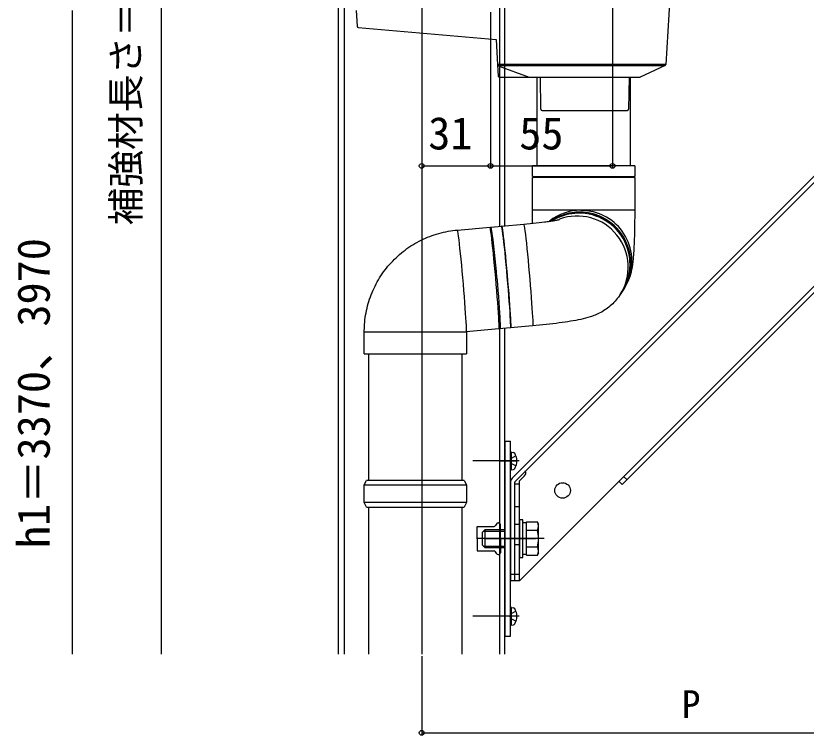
# Model space of a CAD drawing. Units: millimetres, scale not verified. Extents: x -875 to 875, y -1304 to 1297.
# Drawn here: x -487.9 to -131.7, y -65.8 to 258.4 of the extents above; entities that cross this region are included whole.
import ezdxf
from ezdxf.enums import TextEntityAlignment as Align

# ---------------------------------------------------------------- set-up
doc = ezdxf.new("R2010")
doc.units = ezdxf.units.MM
doc.header["$LTSCALE"] = 8
for name, color, linetype in [('0-4_YKK_12', 2, 'Continuous'), ('0-5_YKK_13', 4, 'Continuous'), ('0-7_YKK_D', 6, 'Continuous')]:
    doc.layers.add(name, color=color, linetype=linetype)
doc.styles.add('ＭＳ ゴシック', font='')
doc.styles.get('ＭＳ ゴシック').set_extended_font_data('MS Gothic')

msp = doc.modelspace()

# ---------------------------------------------------------------- linework, layer by layer
at = {"layer": '0-4_YKK_12'}
for p, q in [((-305, 852.797), (-305, -29.2)), ((-270, 269), (-270, 163.551)), ((-340, 265.724), (-340, -29.2)), ((-267.5, 152.187), (-267.5, 152.187)), ((-267.5, -29.2), (-267.5, 117.594)), ((-270, 117.375), (-270, -29.2))]:
    msp.add_line(p, q, dxfattribs=at)
for points in [[(-342.5, -29.2), (-342.5, 840.8), (-267.5, 840.8)], [(-267.5, 163.77), (-267.5, 230.8), (-267.5, 298.294)]]:
    msp.add_lwpolyline(points, dxfattribs=at)
at = {"layer": '0-5_YKK_13'}
for p, q in [((-189.5, 325.8), (-194.964, 236.468)), ((-334.5, 260.8), (-334.066, 253.702)), ((-264.268, 50.03), (-56.23, 258.068)), ((-262.854, 48.615), (-54.815, 256.654)), ((-333.61, 253.234), (-271.499, 247.8)), ((-10, 254.8), (-261, 3.8)), ((-271.5, 247.8), (-270.798, 236.324)), ((-194.964, 236.468), (-270.807, 236.468)), ((-270.798, 236.324), (-270.489, 231.269)), ((-270.692, 236.045), (-270.704, 236.061)), ((-270.692, 236.045), (-219.5, 236.045)), ((-219.5, 236.045), (-195.252, 236.045)), ((-195.252, 236.045), (-206.5, 230.8)), ((-269.99, 230.8), (-256.5, 230.8)), ((-253, 190.8), (-253, 230.8)), ((-251.247, 216.291), (-251.5, 230.8)), ((-219.5, 230.8), (-206.5, 230.8)), ((-211.5, 230.8), (-211.753, 216.291)), ((-211, 230.8), (-211, 190.8)), ((-250.747, 215.8), (-212.253, 215.8)), ((-214.696, 47.276), (-53.476, 208.496)), ((-255, 186.05), (-255, 190.8)), ((-209, 190.8), (-255, 190.8)), ((-209, 190.8), (-209, 186.05)), ((-255, 186.05), (-209, 186.05)), ((-255, 170.8), (-255, 185.55)), ((-209, 185.55), (-255, 185.55)), ((-209, 185.55), (-209, 170.8)), ((-233.29, 170.8), (-255, 170.8)), ((-209, 170.8), (-233.29, 170.8)), ((-268.983, 163.64), (-259.024, 164.512)), ((-288.901, 161.897), (-274.212, 163.182)), ((-273.714, 163.226), (-268.983, 163.64)), ((-213.812, 135.478), (-214.371, 134.606)), ((-214.664, 134.149), (-215.488, 132.863)), ((-214.371, 134.606), (-214.636, 134.192)), ((-264.973, 117.815), (-270.201, 117.358)), ((-255.014, 118.687), (-264.973, 117.815)), ((-330.885, 106.072), (-330.885, 116.072)), ((-330.885, 116.072), (-284.885, 116.072)), ((-270.201, 117.358), (-284.891, 116.072)), ((-284.885, 116.072), (-284.885, 106.072)), ((-330.885, 106.072), (-284.885, 106.072)), ((-328.885, 49.045), (-328.885, 106.072)), ((-286.885, 106.072), (-286.885, 49.045)), ((-267.5, 66.8), (-265, 66.8)), ((-265, -21.2), (-265, 66.8)), ((-264.5, 61.8), (-265, 61.712)), ((-265, 53.888), (-265, 61.712)), ((-264.5, 61.8), (-263.698, 61.659)), ((-264.5, 53.8), (-264.5, 61.8)), ((-261.1, 57.8), (-282, 57.8)), ((-270, 57.8), (-262.5, 57.8)), ((-264.5, 53.8), (-265, 53.888)), ((-264.5, 53.8), (-263.698, 53.941)), ((-261, 48.79), (-258.612, 51.178)), ((-212.575, 49.397), (-213.989, 50.811)), ((-330.885, 47.045), (-329.885, 49.045)), ((-330.885, 39.045), (-330.885, 47.045)), ((-330.885, 47.045), (-284.885, 47.045)), ((-285.885, 49.045), (-329.885, 49.045)), ((-285.885, 49.045), (-284.885, 47.045)), ((-265, 48.262), (-265, 3.8)), ((-263, 3.8), (-263, 48.262)), ((-261, 47.3), (-263, 47.3)), ((-261, 3.8), (-261, 48.79)), ((-216.11, 48.69), (-214.696, 47.276)), ((-329.885, 37.045), (-330.885, 39.045)), ((-329.885, 37.045), (-285.885, 37.045)), ((-328.885, -29.2), (-328.885, 37.045)), ((-286.885, 37.045), (-286.885, -29.2)), ((-284.885, 39.045), (-285.885, 37.045)), ((-263, 37.337), (-261, 37.337)), ((-271.217, 29.575), (-271.736, 28.675)), ((-270.567, 29.95), (-270.25, 29.95)), ((-269.5, 22.8), (-269.5, 29.2)), ((-261, 29.127), (-263, 29.127)), ((-257.8, 29.85), (-259.4, 29.85)), ((-257.8, 30.306), (-252.881, 30.306)), ((-257.8, 15.294), (-257.8, 30.306)), ((-252.3, 29.3), (-252.881, 30.306)), ((-252.3, 16.3), (-252.3, 29.3)), ((-280, 28.3), (-272.386, 28.3)), ((-280, 22.8), (-280, 28.3)), ((-277.8, 25.6), (-276.6, 26.8)), ((-277.8, 25.6), (-277.8, 20)), ((-277.248, 26.152), (-267.5, 26.152)), ((-267.5, 26.8), (-276.6, 26.8)), ((-276.6, 26.8), (-276.6, 18.8)), ((-257.8, 18.8), (-257.8, 26.8)), ((-257.8, 26.553), (-252.881, 26.553)), ((-249.8, 22.8), (-280.3, 22.8)), ((-280, 22.8), (-280, 17.3)), ((-276.067, 22.8), (-253.77, 22.8)), ((-269.5, 22.8), (-269.5, 16.4)), ((-277.8, 20), (-276.6, 18.8)), ((-277.248, 19.448), (-267.5, 19.448)), ((-276.6, 18.8), (-267.5, 18.8)), ((-263, 20.165), (-261, 20.165)), ((-257.8, 19.047), (-252.881, 19.047)), ((-280, 17.3), (-272.386, 17.3)), ((-271.217, 16.025), (-271.736, 16.925)), ((-270.567, 15.65), (-270.25, 15.65)), ((-259.4, 15.75), (-257.8, 15.75)), ((-257.8, 15.294), (-252.881, 15.294)), ((-252.3, 16.3), (-252.881, 15.294)), ((-261, 3.8), (-265, 3.8)), ((-264.5, -8.2), (-265, -8.288)), ((-265, -16.112), (-265, -8.288)), ((-264.5, -8.2), (-263.698, -8.341)), ((-264.5, -16.2), (-264.5, -8.2)), ((-261.1, -12.2), (-282, -12.2)), ((-264.5, -16.2), (-265, -16.112)), ((-264.5, -16.2), (-263.698, -16.059))]:
    msp.add_line(p, q, dxfattribs=at)
for points in [[(-270.47, 235.885), (-256.5, 230.8), (-219.5, 230.8)], [(-255.048, 164.894), (-255.02, 166.821), (-255.005, 168.802), (-255.001, 170.8)], [(-233.29, 170.8), (-230.41, 170.619), (-228.023, 170.19)], [(-209, 170.8), (-209.008, 168.102), (-209.034, 165.433), (-209.075, 162.824), (-209.102, 161.549), (-209.133, 160.3), (-209.168, 159.078), (-209.207, 157.887), (-209.25, 156.728), (-209.297, 155.605), (-209.347, 154.517), (-209.402, 153.468), (-209.46, 152.456), (-209.523, 151.482), (-209.591, 150.543), (-209.663, 149.637), (-209.743, 148.759), (-209.83, 147.903), (-210.04, 146.204), (-210.173, 145.331), (-210.335, 144.415), (-210.43, 143.935), (-210.538, 143.438), (-210.659, 142.922), (-210.794, 142.39), (-210.946, 141.841), (-211.116, 141.279), (-211.509, 140.124), (-211.975, 138.948), (-212.515, 137.772), (-212.815, 137.191), (-213.136, 136.616), (-213.812, 135.478)], [(-259.025, 164.514), (-257.603, 164.639), (-256.192, 164.775), (-254.8, 164.917), (-253.436, 165.064), (-252.106, 165.215), (-250.819, 165.371), (-249.584, 165.528), (-248.989, 165.607), (-248.41, 165.686), (-247.849, 165.765), (-247.306, 165.844), (-246.784, 165.922), (-246.283, 165.999), (-245.806, 166.075), (-245.355, 166.149), (-244.93, 166.222), (-244.533, 166.292), (-244.168, 166.359), (-243.838, 166.422), (-243.547, 166.48), (-243.299, 166.531), (-243.091, 166.576), (-242.926, 166.614), (-242.868, 166.628), (-242.832, 166.637), (-242.825, 166.638), (-242.836, 166.635)], [(-259.025, 164.511), (-259.013, 164.508), (-258.923, 164.277), (-258.804, 163.689), (-258.656, 162.752), (-258.482, 161.482), (-258.285, 159.898), (-258.068, 158.026), (-257.835, 155.894), (-257.589, 153.537), (-257.334, 150.992), (-257.074, 148.299), (-256.813, 145.5), (-256.555, 142.639), (-256.305, 139.762), (-256.065, 136.914), (-255.841, 134.14), (-255.636, 131.484), (-255.452, 128.987), (-255.293, 126.689), (-255.161, 124.626), (-255.059, 122.831), (-254.987, 121.332), (-254.948, 120.152), (-254.941, 119.311), (-254.967, 118.821), (-255.014, 118.687)], [(-312.492, 152.869), (-311.632, 153.499), (-310.758, 154.109), (-309.869, 154.698), (-308.967, 155.267), (-308.052, 155.814), (-307.125, 156.34), (-306.186, 156.845), (-305.235, 157.328), (-304.274, 157.788), (-303.302, 158.226), (-302.32, 158.642), (-301.329, 159.034), (-300.328, 159.404), (-299.32, 159.75), (-298.304, 160.073), (-297.281, 160.372), (-296.251, 160.647), (-295.214, 160.898), (-294.173, 161.125), (-293.126, 161.329), (-292.075, 161.508), (-291.02, 161.663), (-289.962, 161.792), (-288.901, 161.897)], [(-284.892, 116.072), (-284.838, 116.253), (-284.817, 116.792), (-284.828, 117.681), (-284.872, 118.906), (-284.948, 120.448), (-285.055, 122.282), (-285.191, 124.379), (-285.353, 126.707), (-285.54, 129.229), (-285.748, 131.904), (-285.975, 134.691), (-286.216, 137.546), (-286.467, 140.423), (-286.726, 143.278), (-286.987, 146.065), (-287.247, 148.74), (-287.501, 151.262), (-287.745, 153.589), (-287.977, 155.687), (-288.191, 157.521), (-288.385, 159.063), (-288.555, 160.288), (-288.699, 161.177), (-288.815, 161.716), (-288.9, 161.897), (-288.901, 161.897)], [(-270.201, 117.358), (-270.172, 117.403), (-270.134, 117.763), (-270.129, 118.479), (-270.157, 119.538), (-270.217, 120.924), (-270.308, 122.616), (-270.43, 124.585), (-270.579, 126.802), (-270.754, 129.232), (-270.952, 131.835), (-271.17, 134.572), (-271.404, 137.398), (-271.651, 140.27), (-271.907, 143.142), (-272.167, 145.968), (-272.428, 148.705), (-272.685, 151.308), (-272.935, 153.738), (-273.173, 155.955), (-273.397, 157.924), (-273.601, 159.616), (-273.783, 161.002), (-273.941, 162.061), (-274.071, 162.777), (-274.172, 163.137), (-274.217, 163.181)], [(-264.973, 117.815), (-264.943, 117.86), (-264.905, 118.221), (-264.9, 118.937), (-264.928, 119.996), (-264.988, 121.382), (-265.08, 123.073), (-265.201, 125.043), (-265.351, 127.26), (-265.526, 129.689), (-265.724, 132.293), (-265.942, 135.029), (-266.176, 137.856), (-266.422, 140.728), (-266.678, 143.599), (-266.938, 146.426), (-267.199, 149.162), (-267.457, 151.766), (-267.707, 154.195), (-267.945, 156.412), (-268.168, 158.382), (-268.372, 160.073), (-268.555, 161.459), (-268.712, 162.519), (-268.842, 163.234), (-268.943, 163.595), (-268.983, 163.64), (-268.972, 163.637), (-268.882, 163.406), (-268.763, 162.818), (-268.615, 161.881), (-268.441, 160.611), (-268.244, 159.027), (-268.027, 157.154), (-267.794, 155.023), (-267.548, 152.666), (-267.293, 150.121), (-267.033, 147.427), (-266.772, 144.628), (-266.514, 141.768)], [(-330.885, 116.072), (-330.832, 118.203), (-330.776, 119.268), (-330.692, 120.33), (-330.579, 121.391), (-330.442, 122.449), (-330.281, 123.503), (-330.096, 124.553), (-329.888, 125.598), (-329.656, 126.639), (-329.399, 127.674), (-329.118, 128.702), (-328.813, 129.724), (-328.485, 130.739), (-328.133, 131.745), (-327.759, 132.743), (-327.361, 133.733), (-326.94, 134.712), (-326.497, 135.682), (-326.031, 136.641), (-325.543, 137.589), (-325.034, 138.526), (-324.503, 139.45), (-323.95, 140.362), (-323.377, 141.261), (-322.783, 142.146), (-322.168, 143.018), (-321.534, 143.875), (-320.88, 144.717), (-320.206, 145.543), (-319.514, 146.354), (-318.803, 147.148), (-318.073, 147.926), (-317.326, 148.687), (-316.562, 149.43), (-315.78, 150.155), (-314.982, 150.862), (-314.168, 151.55), (-313.338, 152.219), (-312.492, 152.869)], [(-271.153, 140.314), (-270.906, 137.442), (-270.672, 134.615), (-270.454, 131.879), (-270.256, 129.275), (-270.081, 126.846), (-269.932, 124.629), (-269.81, 122.659), (-269.719, 120.968), (-269.659, 119.582), (-269.631, 118.523), (-269.636, 117.807), (-269.674, 117.446), (-269.703, 117.401)], [(-266.514, 141.768), (-266.264, 138.891), (-266.024, 136.043), (-265.8, 133.269), (-265.595, 130.612), (-265.411, 128.115), (-265.252, 125.817), (-265.12, 123.754), (-265.018, 121.959), (-264.946, 120.46), (-264.907, 119.28), (-264.9, 118.439), (-264.926, 117.949), (-264.973, 117.815)], [(-215.488, 132.863), (-216.376, 131.592), (-216.84, 130.973), (-217.325, 130.372), (-217.833, 129.791), (-218.361, 129.23), (-218.905, 128.686), (-219.464, 128.162), (-220.037, 127.657), (-220.623, 127.173), (-221.222, 126.71), (-221.832, 126.27), (-222.449, 125.851), (-223.073, 125.456), (-223.701, 125.083), (-224.33, 124.735), (-224.958, 124.409), (-225.581, 124.108), (-226.196, 123.829), (-226.802, 123.572), (-227.396, 123.336), (-227.977, 123.12), (-228.546, 122.921), (-229.102, 122.737), (-230.184, 122.409), (-231.241, 122.121), (-232.29, 121.86), (-233.348, 121.62), (-234.427, 121.393), (-235.537, 121.176), (-236.685, 120.966), (-237.874, 120.762), (-239.107, 120.562), (-240.383, 120.367), (-241.702, 120.176), (-243.063, 119.99), (-244.463, 119.807), (-245.898, 119.63), (-247.364, 119.457), (-248.858, 119.29)], [(-248.858, 119.29), (-250.375, 119.129), (-251.91, 118.974), (-255.014, 118.687)], [(-267.5, 66.8), (-267.5, -21.2), (-265, -21.2)], [(-262.505, 60.058), (-264.737, 58.945), (-265.346, 57.8)], [(-262.505, 55.542), (-264.737, 56.655), (-265.346, 57.8)], [(-284.885, 47.045), (-284.885, 39.045), (-330.885, 39.045)], [(-265, 6.8), (-263, 6.8), (-261, 6.8)], [(-262.505, -9.942), (-264.737, -11.055), (-265.346, -12.2)], [(-262.505, -14.458), (-264.737, -13.345), (-265.346, -12.2)]]:
    msp.add_lwpolyline(points, dxfattribs=at)
msp.add_lwpolyline([(-261, 31.3), (-261, 14.3), (-259.4, 14.3), (-259.4, 31.3)], close=True, dxfattribs=at)
msp.add_circle((-241.5, 44.513), 3.5, dxfattribs=at)
for centre, radius, start, end in [((-333.567, 253.732), 0.5, 183.5, 265), ((-270.299, 236.355), 0.5, 183.5, 215.87996), ((-270.299, 236.355), 0.5, 218.21174, 250), ((-195.463, 236.498), 0.5, 295, 356.5), ((-269.99, 231.3), 0.5, 183.5, 270), ((-250.747, 216.3), 0.5, 181, 270), ((-212.253, 216.3), 0.5, 270, 359), ((-255, 185.8), 0.25, 270, 90), ((-209, 185.8), 0.25, 90, 270), ((-233.304, 147.908), 22.892, 89.96304, 128.04236), ((-233.859, 147.02), 22.909, 89.97362, 124.30451), ((-233.868, 147.042), 22.885, 94.56418, 124.13188), ((-234.157, 146.57), 22.9, 94.57192, 121.57916), ((-234.075, 146.512), 23.014, 327.63562, 121.56493), ((-234.927, 145.183), 23.014, 327.39412, 110.23888), ((-234.09, 146.471), 23.004, 327.61256, 94.71797), ((-233.797, 146.928), 23.004, 327.61256, 94.71797), ((-233.786, 146.931), 22.997, 327.5929, 90.15363), ((-233.205, 147.803), 22.979, 327.56186, 76.96661), ((-511.047, 125.142), 240.373, 3.61869, 9.11609), ((-263.854, 60.772), 0.9, 32.05588, 80), ((-268.6, 57.8), 6.5, 327.94412, 32.05588), ((-263.854, 54.828), 0.9, 280, 327.94412), ((-262.5, 48.262), 2.5, 135, 180), ((-260.026, 52.592), 2, 315, 21.03052), ((-262.5, 48.262), 0.5, 135, 180), ((-272.386, 29.05), 0.75, 270, 330), ((-270.567, 29.2), 0.75, 90, 150), ((-270.25, 29.2), 0.75, 0, 90), ((-255.623, 28.429), 3.323, 325.61575, 34.38425), ((-264.719, 22.8), 12.419, 342.41205, 17.58795), ((-255.623, 17.171), 3.323, 325.61575, 34.38425), ((-272.386, 16.55), 0.75, 30, 90), ((-270.567, 16.4), 0.75, 210, 270), ((-270.25, 16.4), 0.75, 270, 0), ((-263.854, -9.228), 0.9, 32.05588, 80), ((-268.6, -12.2), 6.5, 327.94412, 32.05588), ((-263.854, -15.172), 0.9, 280, 327.94412)]:
    msp.add_arc(centre, radius, start, end, dxfattribs=at)
at = {"layer": '0-7_YKK_D'}
for p, q in [((-422.5, 623.3), (-422.5, -29.2)), ((-219, 325.1), (-219, 189.8)), ((-462.5, 260.8), (-462.5, -29.2)), ((-274, 260.1), (-274, 189.8)), ((-274, 260.1), (-274, 189.8)), ((-305, 190.8), (-274, 190.8)), ((-274, 190.8), (-219, 190.8)), ((-305, -30.2), (-305, -65.707)), ((-305, -64.707), (-55, -64.707))]:
    msp.add_line(p, q, dxfattribs=at)
for centre in [(-305, 190.8), (-274, 190.8), (-274, 190.8), (-219, 190.8), (-305, -64.707)]:
    msp.add_circle(centre, 1.075, dxfattribs=at)

# ---------------------------------------------------------------- texts
at = {"layer": '0-7_YKK_D', "style": 'ＭＳ ゴシック'}
for s, height, p in [('補強材長さ＝h1／2＋700', 12.46, (-428.398, 163.996)), ('h1＝3370、3970', 14.66, (-468.227, 18.527))]:
    msp.add_text(s, height=height, rotation=90, dxfattribs=at).set_placement(p, align=Align.BOTTOM_LEFT)
for s, height, p in [('31', 14.66, (-302.057, 193.8)), ('55', 14.66, (-261.045, 193.8)), ('P', 12.46, (-187.824, -61.707))]:
    msp.add_text(s, height=height, dxfattribs=at).set_placement(p, align=Align.BOTTOM_LEFT)

doc.saveas('drawing.dxf')
